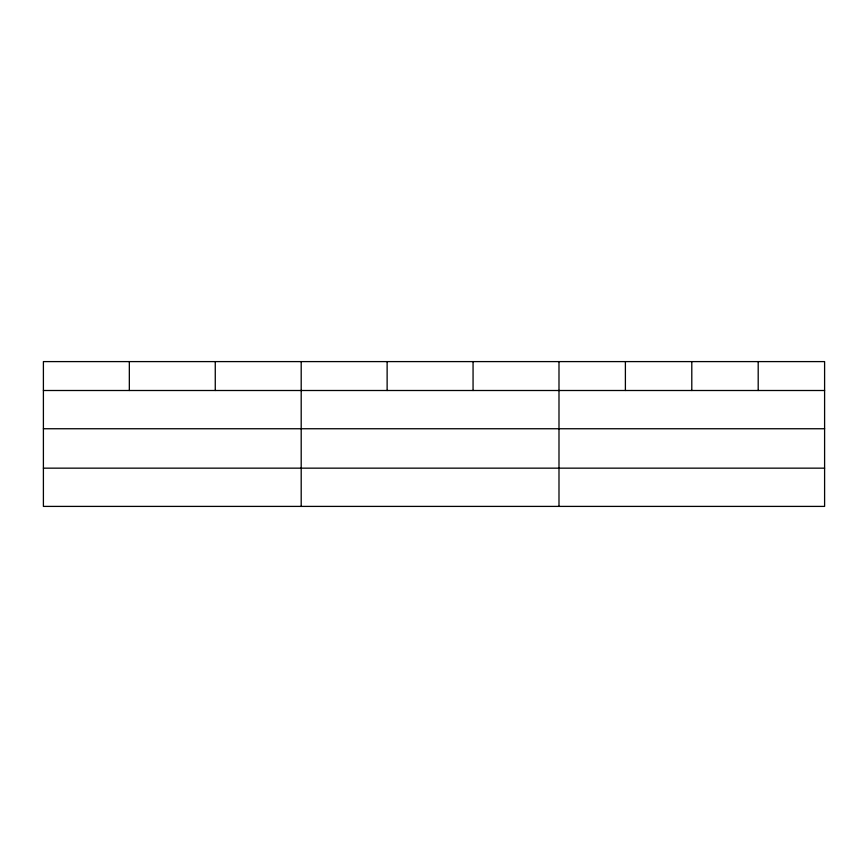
<?xml version="1.0" encoding="UTF-8"?>
<svg xmlns="http://www.w3.org/2000/svg" width="868" height="868" viewBox="0 0 868 868"><rect width="100%" height="100%" fill="white"/><g stroke="black" fill="none" stroke-linecap="round" stroke-linejoin="round"><path stroke-width="1.3" d="M824.6 428.749L824.6 361.598L43.4 361.598L43.4 506.402L824.6 506.402L824.6 428.749L43.4 428.749M43.4 390.502L824.6 390.502M43.4 468.156L824.6 468.156M758.198 361.598L758.198 390.502M691.796 361.598L691.796 390.502M625.394 361.598L625.394 390.502M558.992 361.598L558.992 506.402M473.06 361.598L473.06 390.502M387.128 361.598L387.128 390.502M301.196 361.598L301.196 506.402M215.264 361.598L215.264 390.502M129.332 361.598L129.332 390.502"/></g></svg>
